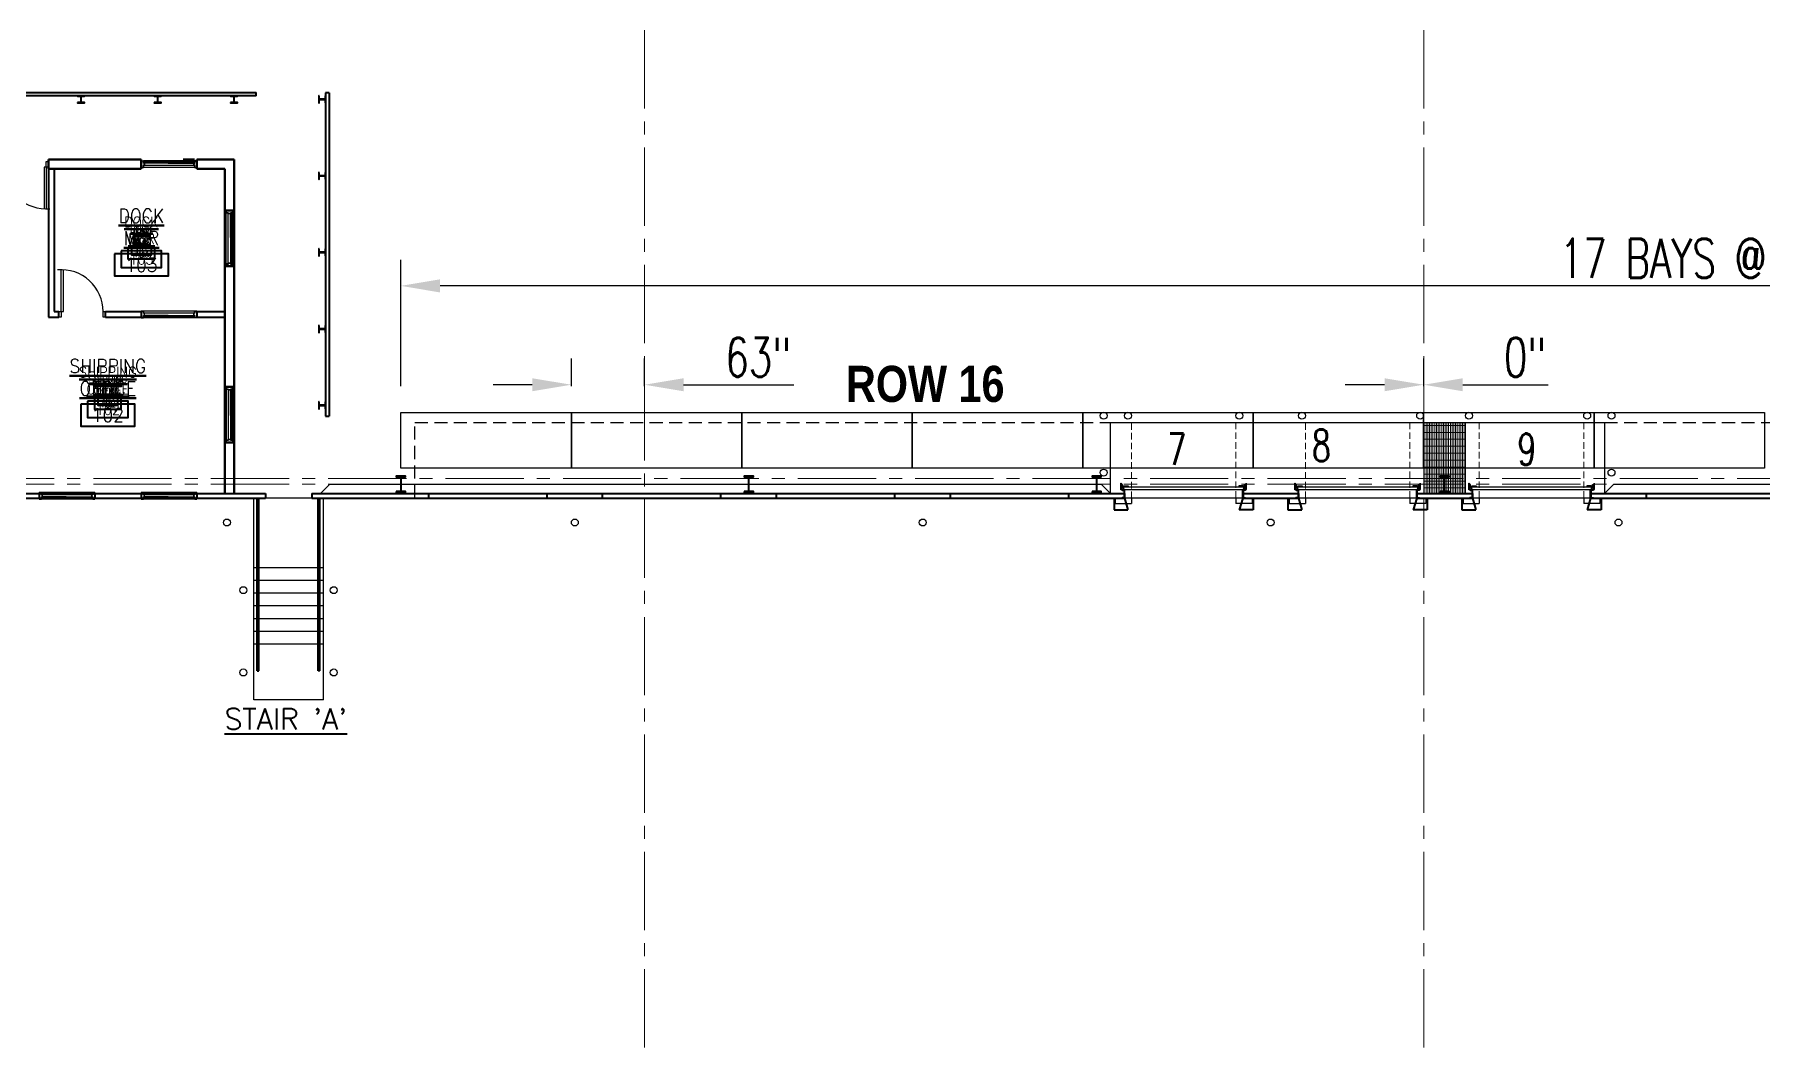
# Model space of a CAD drawing. Header units: inches. Extents: x -1028 to 37906, y -2339 to 19896.
# Drawn here: x 4000 to 5489, y -1199 to -325 of the extents above; entities that cross this region are included whole.
import ezdxf
from ezdxf.enums import TextEntityAlignment as Align

# ---------------------------------------------------------------- set-up
doc = ezdxf.new("R2010")
doc.units = ezdxf.units.IN
doc.header["$LTSCALE"] = 90
doc.header["$MEASUREMENT"] = 0
for name, pattern in [('CENTER2', [1.125, 0.75, -0.125, 0.125, -0.125]), ('HIDDEN2', [0.1875, 0.125, -0.0625]), ('X02461AFP1$0$HIDDEN4', [0.09375, 0.0625, -0.03125])]:
    doc.linetypes.add(name, pattern=pattern)
doc.layers.add('FDIM', color=2, linetype='Continuous')
doc.layers.add('RACKING', color=5, linetype='Continuous')
for name, color, linetype, lineweight in [('X02461AFP1$0$UBOLLARD', 2, 'Continuous', 25), ('X02461AFP1$0$UBOLLARDS', 6, 'Continuous', 40), ('X02461AFP1$0$UCB', 1, 'Continuous', 25), ('X02461AFP1$0$UCENTER', 9, 'CENTER2', 13), ('X02461AFP1$0$UCOLS', 6, 'Continuous', 40), ('X02461AFP1$0$UDK_HATCH', 9, 'Continuous', 13), ('X02461AFP1$0$UDKB', 2, 'Continuous', 25), ('X02461AFP1$0$UDKL', 2, 'Continuous', 25), ('X02461AFP1$0$UDKL-1', 9, 'X02461AFP1$0$HIDDEN4', 13), ('X02461AFP1$0$UDKS', 6, 'Continuous', 40), ('X02461AFP1$0$UDR', 1, 'Continuous', 25), ('X02461AFP1$0$UFLSL', 2, 'Continuous', 25), ('X02461AFP1$0$UFUT_DK', 4, 'HIDDEN2', 25), ('X02461AFP1$0$UHANDRAIL', 6, 'Continuous', 40), ('X02461AFP1$0$UKNOCKOUT', 7, 'HIDDEN2', 40), ('X02461AFP1$0$UNO', 7, 'Continuous', 40), ('X02461AFP1$0$UROOMNAME128', 3, 'Continuous', 50), ('X02461AFP1$0$UROOMNAME48', 3, 'Continuous', 50), ('X02461AFP1$0$UROOMNAME64', 3, 'Continuous', 50), ('X02461AFP1$0$UROOMNAME96', 3, 'Continuous', 50), ('X02461AFP1$0$UROOMNUMBER128', 6, 'Continuous', 40), ('X02461AFP1$0$UROOMNUMBER48', 6, 'Continuous', 40), ('X02461AFP1$0$UROOMNUMBER64', 6, 'Continuous', 40), ('X02461AFP1$0$UROOMNUMBER96', 6, 'Continuous', 40), ('X02461AFP1$0$USTC', 4, 'Continuous', 25), ('X02461AFP1$0$USTEEL', 6, 'Continuous', 40), ('X02461AFP1$0$UWC2', 3, 'Continuous', 50), ('X02461AFP1$0$UWI1', 6, 'Continuous', 40), ('X02461AFP1$0$UWIN_GL', 2, 'Continuous', 25), ('X02461AFP1$0$UWINJ', 4, 'Continuous', 25), ('X02461AFP1$0$UWS1', 6, 'Continuous', 40)]:
    doc.layers.add(name, color=color, linetype=linetype, lineweight=lineweight)
doc.styles.add('2thirds', font='romans.shx', dxfattribs={"width": 0.7})
doc.styles.add('TXT10', font='ROMANS', dxfattribs={"bigfont": 'SPECIAL'})
doc.styles.add('X02461AFP1$0$3-32', font='ROMANS.SHX', dxfattribs={"height": 22.5})
doc.dimstyles.new('2tfrac16', dxfattribs={"dimscale": 360, "dimtxt": 0.0938, "dimasz": 0.0938, "dimexe": 0.0625, "dimexo": 0.0625, "dimgap": 0.01, "dimtad": 1, "dimdec": 4, "dimzin": 1, "dimdsep": 46, "dimlunit": 5, "dimtxsty": '2thirds', "dimcen": 0.09, "dimclrd": 256, "dimclre": 256, "dimclrt": 256, "dimadec": 0, "dimazin": 0, "dimtfac": 0.75, "dimtdec": 4, "dimtofl": 0, "dimtmove": 0, "dimatfit": 0, "dimfxl": 1, "dimfrac": 2, "dimtolj": 1, "dimtzin": 0, "dimarcsym": 0})

# ---------------------------------------------------------------- blocks, each defined once
blk = doc.blocks.new('X02461AFP1$0$30DRM')
for p, q in [((2, 2.5), (2, 38.5)), ((3.8, 2.5), (3.8, 38.4)), ((2, 2.5), (3.8, 2.5)), ((3.8, 2.5), (3.8, 2.5))]:
    blk.add_line(p, q)
for points in [[(0, -2.5), (0, 2.5), (2, 2.5), (2, -2.5)], [(38, -2.5), (38, 2.5), (40, 2.5), (40, -2.5)]]:
    blk.add_lwpolyline(points, close=True)
blk.add_arc((2, 2.5), 36, 0, 95)
blk = doc.blocks.new('X02461AFP1$0$MSRNL')
at = {"layer": 'X02461AFP1$0$UROOMNUMBER128'}
blk.add_lwpolyline([(-23.3, -10), (-23.3, -28.9), (23.3, -28.9), (23.3, -10)], close=True, dxfattribs=at)
at = {"layer": 'X02461AFP1$0$UROOMNUMBER48'}
blk.add_lwpolyline([(-8.7, -3.8), (-8.7, -10.8), (8.7, -10.8), (8.7, -3.8)], close=True, dxfattribs=at)
at = {"layer": 'X02461AFP1$0$UROOMNUMBER64'}
blk.add_lwpolyline([(-11.6, -5), (-11.6, -14.4), (11.6, -14.4), (11.6, -5)], close=True, dxfattribs=at)
at = {"layer": 'X02461AFP1$0$UROOMNUMBER96'}
blk.add_lwpolyline([(-17.4, -7.5), (-17.4, -21.6), (17.4, -21.6), (17.4, -7.5)], close=True, dxfattribs=at)
at = {"layer": 'X02461AFP1$0$UROOMNAME128', "style": 'X02461AFP1$0$3-32', "width": 0.9}
for tag, p in [('1-128', (0, 22.9)), ('2-128', (0, 3.5))]:
    blk.add_attdef(tag, text='', height=12, dxfattribs=at).set_placement(p, align=Align.MIDDLE_CENTER)
at = {"layer": 'X02461AFP1$0$UROOMNAME48', "style": 'X02461AFP1$0$3-32', "width": 0.9}
for tag, p in [('2-48', (0, 1.5)), ('1-48', (0, 8.8))]:
    blk.add_attdef(tag, text='', height=4.5, dxfattribs=at).set_placement(p, align=Align.MIDDLE_CENTER)
at = {"layer": 'X02461AFP1$0$UROOMNAME64', "style": 'X02461AFP1$0$3-32', "width": 0.9}
for tag, p in [('2-64', (0, 1.8)), ('1-64', (0, 11.5))]:
    blk.add_attdef(tag, text='', height=6, dxfattribs=at).set_placement(p, align=Align.MIDDLE_CENTER)
at = {"layer": 'X02461AFP1$0$UROOMNAME96', "style": 'X02461AFP1$0$3-32', "width": 0.9}
for tag, p in [('1-96', (0, 17.6)), ('2-96', (0, 3))]:
    blk.add_attdef(tag, text='', height=9, dxfattribs=at).set_placement(p, align=Align.MIDDLE_CENTER)
at = {"layer": 'X02461AFP1$0$UROOMNUMBER128', "style": 'X02461AFP1$0$3-32', "width": 0.9}
blk.add_attdef('128', text='', height=12, dxfattribs=at).set_placement((0, -19.4), align=Align.MIDDLE_CENTER)
at = {"layer": 'X02461AFP1$0$UROOMNUMBER48', "style": 'X02461AFP1$0$3-32', "width": 0.9}
blk.add_attdef('48', text='', height=4.5, dxfattribs=at).set_placement((0, -7.3), align=Align.MIDDLE_CENTER)
at = {"layer": 'X02461AFP1$0$UROOMNUMBER64', "style": 'X02461AFP1$0$3-32', "width": 0.9}
blk.add_attdef('64', text='', height=6, dxfattribs=at).set_placement((0, -9.7), align=Align.MIDDLE_CENTER)
at = {"layer": 'X02461AFP1$0$UROOMNUMBER96', "style": 'X02461AFP1$0$3-32', "width": 0.9}
blk.add_attdef('96', text='', height=9, dxfattribs=at).set_placement((0, -14.6), align=Align.MIDDLE_CENTER)
blk = doc.blocks.new('*D69')
at = {"layer": 'Defpoints', "color": 0}
for p in [(4937, 15), (6103, 15), (4937, -283.5)]:
    blk.add_point(p, dxfattribs=at)
at = {"layer": 'FDIM', "lineweight": -2}
for p, q in [((4937, -7.5), (4937, -306)), ((6103, -7.5), (6103, -306)), ((6069.2, -283.5), (4970.7, -283.5))]:
    blk.add_line(p, q, dxfattribs=at)
at = {"layer": 'FDIM'}
for points in [[(4970.7, -277.8), (4970.7, -289.1), (4937, -283.5)], [(6069.2, -277.8), (6069.2, -289.1), (6103, -283.5)]]:
    blk.add_solid(points, dxfattribs=at)
at = {"layer": 'FDIM', "insert": (5520, -259.8), "char_height": 33.768, "attachment_point": 5, "style": '2thirds'}
blk.add_mtext('\\A1;11 BAYS @ 106"cc = 1166"cc', dxfattribs=at)
blk = doc.blocks.new('BAY')
blk.add_lwpolyline([(1, 1), (1, 0), (0, 0), (0, 1)], close=True)
blk = doc.blocks.new('*D150')
at = {"layer": 'Defpoints', "color": 0}
for p in [(4316, -541.9), (4316, -651), (6815, -651)]:
    blk.add_point(p, dxfattribs=at)
at = {"layer": 'FDIM', "lineweight": -2}
for p, q in [((4316, -628.5), (4316, -519.4)), ((6815, -628.5), (6815, -519.4)), ((6781.2, -541.9), (4349.7, -541.9))]:
    blk.add_line(p, q, dxfattribs=at)
at = {"layer": 'FDIM'}
for points in [[(4349.7, -536.3), (4349.7, -547.6), (4316, -541.9)], [(6781.2, -536.3), (6781.2, -547.6), (6815, -541.9)]]:
    blk.add_solid(points, dxfattribs=at)
at = {"layer": 'FDIM', "insert": (5565.5, -518.2), "char_height": 33.768, "attachment_point": 5, "style": '2thirds'}
blk.add_mtext('\\A1;17 BAYS @ 147"cc = 2499"cc', dxfattribs=at)
blk = doc.blocks.new('*D151')
at = {"layer": 'Defpoints', "color": 0}
for p in [(4526, -627.2), (4463, -651), (4526, -651)]:
    blk.add_point(p, dxfattribs=at)
at = {"layer": 'FDIM', "lineweight": -2}
for p, q in [((4463, -628.5), (4463, -604.7)), ((4526, -628.5), (4526, -604.7)), ((4429.2, -627.2), (4395.4, -627.2)), ((4559.7, -627.2), (4654.7, -627.2))]:
    blk.add_line(p, q, dxfattribs=at)
at = {"layer": 'FDIM'}
for points in [[(4429.2, -621.6), (4429.2, -632.8), (4463, -627.2)], [(4559.7, -621.6), (4559.7, -632.8), (4526, -627.2)]]:
    blk.add_solid(points, dxfattribs=at)
at = {"layer": 'FDIM', "insert": (4624.1, -603.5), "char_height": 33.77, "attachment_point": 5, "style": '2thirds'}
blk.add_mtext('\\A1;63"', dxfattribs=at)
blk = doc.blocks.new('*D152')
at = {"layer": 'Defpoints', "color": 0}
for p in [(5198, -627.2), (5198, -651), (5198, -651)]:
    blk.add_point(p, dxfattribs=at)
at = {"layer": 'FDIM', "lineweight": -2}
for p, q in [((5198, -628.5), (5198, -604.7)), ((5198, -628.5), (5198, -604.7)), ((5164.2, -627.2), (5130.4, -627.2)), ((5231.7, -627.2), (5305.4, -627.2))]:
    blk.add_line(p, q, dxfattribs=at)
at = {"layer": 'FDIM'}
for points in [[(5164.2, -621.6), (5164.2, -632.8), (5198, -627.2)], [(5231.7, -621.6), (5231.7, -632.8), (5198, -627.2)]]:
    blk.add_solid(points, dxfattribs=at)
at = {"layer": 'FDIM', "insert": (5285.4, -603.5), "char_height": 33.77, "attachment_point": 5, "style": '2thirds'}
blk.add_mtext('\\A1;0"', dxfattribs=at)

msp = doc.modelspace()

# ---------------------------------------------------------------- hatches: boundary and pattern name
at = {"layer": 'X02461AFP1$0$UDK_HATCH'}
h = msp.add_hatch(dxfattribs=at)
h.set_pattern_fill('GRATE', color=256, scale=48, angle=90, style=0)
h.set_pattern_definition([(90, (6930.9984, -728.2641), (-1.5, 9e-17), []), (180, (6930.9984, -728.264), (-7e-16, -6), [])])
h.paths.add_polyline_path([(5197.97563, -659.8844), (5197.97563, -713.014334), (5197.97563, -721.009257), (5233.97563, -721.009257), (5233.97563, -713.014334), (5233.97563, -659.8844)])

# ---------------------------------------------------------------- linework, layer by layer
at = {"layer": 'X02461AFP1$0$UBOLLARD'}
for centre in [(4921.962315, -653.887675), (4942.965306, -653.887675), (5038.965306, -653.887675), (5092.965306, -653.887675), (5194.965306, -653.887675), (5236.965306, -653.887675), (5338.965306, -653.887675), (5359.965306, -653.887675), (4921.962315, -703.013128), (5359.965306, -703.013128), (4165.978386, -746.017256), (4465.978386, -746.017256), (4765.978386, -746.017256), (5065.97577, -746.019862), (5365.978341, -746.017277), (4180.092978, -804.371763), (4258.092978, -804.371763), (4180.092978, -875.371763), (4258.092978, -875.371763)]:
    msp.add_circle(centre, 3, dxfattribs=at)
at = {"layer": 'X02461AFP1$0$UBOLLARDS'}
for p, q in [((3757.103442, -375.026345), (4191.090201, -375.044242)), ((4191.0902, -378.044242), (3757.103442, -378.026345)), ((4191.0902, -378.044242), (4191.090201, -375.044242)), ((4251.090201, -375.544242), (4251.090179, -654.3027)), ((4254.090201, -375.544242), (4251.090201, -375.544242)), ((4254.090201, -375.544242), (4254.090179, -654.3027)), ((4251.090196, -654.3027), (4254.090179, -654.3027))]:
    msp.add_line(p, q, dxfattribs=at)
for points in [[(4037.108442, -383.756345), (4037.108442, -384.016345), (4043.098442, -384.016345), (4043.098442, -383.756345), (4040.583442, -383.756345, -0.4142135624), (4040.218442, -383.391345), (4040.218442, -378.651345, -0.4142135624), (4040.583442, -378.286345), (4043.098442, -378.286345), (4043.098442, -378.026345), (4037.108442, -378.026345), (4037.108442, -378.286345), (4039.623442, -378.286345, -0.4142135624), (4039.988442, -378.651345), (4039.988442, -383.391345, -0.4142135624), (4039.623442, -383.756345)], [(4103.108442, -383.756345), (4103.108442, -384.016345), (4109.098442, -384.016345), (4109.098442, -383.756345), (4106.583442, -383.756345, -0.4142135624), (4106.218442, -383.391345), (4106.218442, -378.651345, -0.4142135624), (4106.583442, -378.286345), (4109.098442, -378.286345), (4109.098442, -378.026345), (4103.108442, -378.026345), (4103.108442, -378.286345), (4105.623442, -378.286345, -0.4142135624), (4105.988442, -378.651345), (4105.988442, -383.391345, -0.4142135624), (4105.623442, -383.756345)], [(4169.108442, -383.756345), (4169.108442, -384.016345), (4175.098442, -384.016345), (4175.098442, -383.756345), (4172.583442, -383.756345, -0.4142135624), (4172.218442, -383.391345), (4172.218442, -378.651345, -0.4142135624), (4172.583442, -378.286345), (4175.098442, -378.286345), (4175.098442, -378.026345), (4169.108442, -378.026345), (4169.108442, -378.286345), (4171.623442, -378.286345, -0.4142135624), (4171.988442, -378.651345), (4171.988442, -383.391345, -0.4142135624), (4171.623442, -383.756345)], [(4245.360196, -378.026345), (4245.100196, -378.026345), (4245.100196, -384.016345), (4245.360196, -384.016345), (4245.360196, -381.501345, -0.4142135624), (4245.725196, -381.136345), (4250.465196, -381.136345, -0.4142135624), (4250.830196, -381.501345), (4250.830196, -384.016345), (4251.090196, -384.016345), (4251.090196, -378.026345), (4250.830196, -378.026345), (4250.830196, -380.541345, -0.4142135624), (4250.465196, -380.906345), (4245.725196, -380.906345, -0.4142135624), (4245.360196, -380.541345)], [(4245.360196, -444.026345), (4245.100196, -444.026345), (4245.100196, -450.016345), (4245.360196, -450.016345), (4245.360196, -447.501345, -0.4142135624), (4245.725196, -447.136345), (4250.465196, -447.136345, -0.4142135624), (4250.830196, -447.501345), (4250.830196, -450.016345), (4251.090196, -450.016345), (4251.090196, -444.026345), (4250.830196, -444.026345), (4250.830196, -446.541345, -0.4142135624), (4250.465196, -446.906345), (4245.725196, -446.906345, -0.4142135624), (4245.360196, -446.541345)], [(4245.360196, -510.026345), (4245.100196, -510.026345), (4245.100196, -516.016345), (4245.360196, -516.016345), (4245.360196, -513.501345, -0.4142135624), (4245.725196, -513.136345), (4250.465196, -513.136345, -0.4142135624), (4250.830196, -513.501345), (4250.830196, -516.016345), (4251.090196, -516.016345), (4251.090196, -510.026345), (4250.830196, -510.026345), (4250.830196, -512.541345, -0.4142135624), (4250.465196, -512.906345), (4245.725196, -512.906345, -0.4142135624), (4245.360196, -512.541345)], [(4245.360196, -576.026345), (4245.100196, -576.026345), (4245.100196, -582.016345), (4245.360196, -582.016345), (4245.360196, -579.501345, -0.4142135624), (4245.725196, -579.136345), (4250.465196, -579.136345, -0.4142135624), (4250.830196, -579.501345), (4250.830196, -582.016345), (4251.090196, -582.016345), (4251.090196, -576.026345), (4250.830196, -576.026345), (4250.830196, -578.541345, -0.4142135624), (4250.465196, -578.906345), (4245.725196, -578.906345, -0.4142135624), (4245.360196, -578.541345)], [(4245.360196, -642.026345), (4245.100196, -642.026345), (4245.100196, -648.016345), (4245.360196, -648.016345), (4245.360196, -645.501345, -0.4142135624), (4245.725196, -645.136345), (4250.465196, -645.136345, -0.4142135624), (4250.830196, -645.501345), (4250.830196, -648.016345), (4251.090196, -648.016345), (4251.090196, -642.026345), (4250.830196, -642.026345), (4250.830196, -644.541345, -0.4142135624), (4250.465196, -644.906345), (4245.725196, -644.906345, -0.4142135624), (4245.360196, -644.541345)]]:
    msp.add_lwpolyline(points, format="xyb", close=True, dxfattribs=at)
at = {"layer": 'X02461AFP1$0$UCB'}
for p, q in [((4246.595076, -721.016477), (4254.597743, -713.01381)), ((4254.597743, -713.01381), (4919.967395, -713.014155)), ((5361.961745, -713.014089), (5819.95861, -713.016922))]:
    msp.add_line(p, q, dxfattribs=at)
at = {"layer": 'X02461AFP1$0$UCB', "linetype": 'Continuous'}
for p, q in [((4927.965306, -721.012066), (4919.967395, -713.014155)), ((5353.962961, -721.012873), (5361.961745, -713.014089))]:
    msp.add_line(p, q, dxfattribs=at)
at = {"layer": 'X02461AFP1$0$UCENTER'}
for p, q in [((4525.978386, -1198.813599), (4525.978386, 4853.515788)), ((5197.978386, -1198.813599), (5197.978386, 4853.515788)), ((7358.264777, -708.015062), (1014.154905, -708.015062)), ((7358.264777, -713.014087), (1014.154905, -713.014087))]:
    msp.add_line(p, q, dxfattribs=at)
at = {"layer": 'X02461AFP1$0$UCOLS'}
for points in [[(4311.970422, -719.314087), (4311.970422, -719.844087), (4319.965422, -719.844087), (4319.965422, -719.314087), (4316.902922, -719.314087, -0.4142135624), (4316.120422, -718.531587), (4316.120422, -707.496587, -0.4142135624), (4316.902922, -706.714087), (4319.965422, -706.714087), (4319.965422, -706.184087), (4311.970422, -706.184087), (4311.970422, -706.714087), (4315.032922, -706.714087, -0.4142135624), (4315.815422, -707.496587), (4315.815422, -718.531587, -0.4142135624), (4315.032922, -719.314087)], [(4611.970422, -719.314087), (4611.970422, -719.844087), (4619.965422, -719.844087), (4619.965422, -719.314087), (4616.902922, -719.314087, -0.4142135624), (4616.120422, -718.531587), (4616.120422, -707.496587, -0.4142135624), (4616.902922, -706.714087), (4619.965422, -706.714087), (4619.965422, -706.184087), (4611.970422, -706.184087), (4611.970422, -706.714087), (4615.032922, -706.714087, -0.4142135624), (4615.815422, -707.496587), (4615.815422, -718.531587, -0.4142135624), (4615.032922, -719.314087)], [(4911.970422, -719.314087), (4911.970422, -719.844087), (4919.965422, -719.844087), (4919.965422, -719.314087), (4916.902922, -719.314087, -0.4142135624), (4916.120422, -718.531587), (4916.120422, -707.496587, -0.4142135624), (4916.902922, -706.714087), (4919.965422, -706.714087), (4919.965422, -706.184087), (4911.970422, -706.184087), (4911.970422, -706.714087), (4915.032922, -706.714087, -0.4142135624), (4915.815422, -707.496587), (4915.815422, -718.531587, -0.4142135624), (4915.032922, -719.314087)], [(5211.967806, -719.314087), (5211.967806, -719.844087), (5219.962806, -719.844087), (5219.962806, -719.314087), (5216.900306, -719.314087, -0.4142135624), (5216.117806, -718.531587), (5216.117806, -707.496587, -0.4142135624), (5216.900306, -706.714087), (5219.962806, -706.714087), (5219.962806, -706.184087), (5211.967806, -706.184087), (5211.967806, -706.714087), (5215.030306, -706.714087, -0.4142135624), (5215.812806, -707.496587), (5215.812806, -718.531587, -0.4142135624), (5215.030306, -719.314087)]]:
    msp.add_lwpolyline(points, format="xyb", close=True, dxfattribs=at)
at = {"layer": 'X02461AFP1$0$UDK_HATCH'}
msp.add_lwpolyline([(5197.97563, -659.8844), (5197.97563, -713.014334), (5197.97563, -713.014334), (5197.97563, -721.009257), (5233.97563, -721.009257), (5233.97563, -713.014334), (5233.97563, -713.014334), (5233.97563, -659.8844)], close=True, dxfattribs=at)
at = {"layer": 'X02461AFP1$0$UDKB'}
for p, q in [((4931.967922, -725.012675), (4931.967922, -729.762675)), ((4945.967922, -725.012675), (4945.967922, -729.762675)), ((5035.967922, -725.012675), (5035.967922, -729.762675)), ((5049.967922, -725.012675), (5049.967922, -729.762675)), ((5081.967922, -725.012675), (5081.967922, -729.762675)), ((5095.967922, -725.012675), (5095.967922, -729.762675)), ((5185.967922, -725.012675), (5185.967922, -729.762675)), ((5199.967922, -725.012675), (5199.967922, -729.762675)), ((5231.967922, -725.012675), (5231.967922, -729.762675)), ((5245.967922, -725.012675), (5245.967922, -729.762675)), ((5335.967922, -725.012675), (5335.967922, -729.762675)), ((5349.967922, -725.012675), (5349.967922, -729.762675)), ((4931.967922, -729.762675), (4945.967922, -729.762675)), ((5049.967922, -729.762675), (5035.967922, -729.762675)), ((5081.967922, -729.762675), (5095.967922, -729.762675)), ((5199.967922, -729.762675), (5185.967922, -729.762675)), ((5231.967922, -729.762675), (5245.967922, -729.762675)), ((5349.967922, -729.762675), (5335.967922, -729.762675))]:
    msp.add_line(p, q, dxfattribs=at)
at = {"layer": 'X02461AFP1$0$UDKL'}
for p, q in [((4927.965306, -659.887675), (5353.965306, -659.887675)), ((4927.965306, -721.012066), (4927.965306, -659.887675)), ((5353.965306, -659.896764), (5353.962961, -721.012873))]:
    msp.add_line(p, q, dxfattribs=at)
at = {"layer": 'X02461AFP1$0$UDKL-1'}
for p, q in [((4945.965306, -725.012675), (4945.965306, -659.887675)), ((5035.965306, -659.887675), (5035.965306, -725.012675)), ((5095.965306, -725.012675), (5095.965306, -659.887675)), ((5185.965306, -659.887675), (5185.965306, -725.012675)), ((5245.965306, -659.887675), (5245.965306, -725.012675)), ((5335.965306, -659.887675), (5335.965306, -725.012675))]:
    msp.add_line(p, q, dxfattribs=at)
at = {"layer": 'X02461AFP1$0$UDKS'}
for p, q in [((4930.965306, -725.012675), (4930.965306, -735.012675)), ((4939.965306, -725.012675), (4942.965306, -735.012675)), ((5041.970538, -725.012675), (5038.970538, -735.012675)), ((5050.970538, -725.012675), (5050.970538, -735.012675)), ((5080.965306, -725.012675), (5080.965306, -735.012675)), ((5089.965306, -725.012675), (5092.965306, -735.012675)), ((5191.970538, -725.012675), (5188.970538, -735.012675)), ((5200.970538, -725.012675), (5200.970538, -735.012675)), ((5230.965306, -725.012675), (5230.965306, -735.012675)), ((5239.965306, -725.012675), (5242.965306, -735.012675)), ((5341.970538, -725.012675), (5338.970538, -735.012675)), ((5350.970538, -725.012675), (5350.970538, -735.012675)), ((4930.965306, -735.012675), (4942.965306, -735.012675)), ((5050.970538, -735.012675), (5038.970538, -735.012675)), ((5080.965306, -735.012675), (5092.965306, -735.012675)), ((5200.970538, -735.012675), (5188.970538, -735.012675)), ((5230.965306, -735.012675), (5242.965306, -735.012675)), ((5350.970538, -735.012675), (5338.970538, -735.012675))]:
    msp.add_line(p, q, dxfattribs=at)
at = {"layer": 'X02461AFP1$0$UDR'}
for points in [[(4939.870202, -717.762675), (4936.959209, -717.762675), (4936.959209, -711.994374), (4937.069954, -711.994374), (4937.069954, -717.63705), (4939.870202, -717.63705)], [(4939.487564, -715.156383), (4938.129138, -715.156383), (4938.129138, -716.029877), (4937.250996, -716.029877), (4937.250996, -713.696639), (4938.129138, -713.696639), (4938.129138, -714.737633), (4939.487564, -714.737633)], [(5042.065643, -717.762675), (5044.976635, -717.762675), (5044.976635, -711.994374), (5044.865891, -711.994374), (5044.865891, -717.63705), (5042.065643, -717.63705)], [(5042.448281, -715.156383), (5043.806707, -715.156383), (5043.806707, -716.029877), (5044.684849, -716.029877), (5044.684849, -713.696639), (5043.806707, -713.696639), (5043.806707, -714.737633), (5042.448281, -714.737633)], [(5089.870202, -717.762675), (5086.959209, -717.762675), (5086.959209, -711.994374), (5087.069954, -711.994374), (5087.069954, -717.63705), (5089.870202, -717.63705)], [(5089.487564, -715.156383), (5088.129138, -715.156383), (5088.129138, -716.029877), (5087.250996, -716.029877), (5087.250996, -713.696639), (5088.129138, -713.696639), (5088.129138, -714.737633), (5089.487564, -714.737633)], [(5192.065643, -717.762675), (5194.976635, -717.762675), (5194.976635, -711.994374), (5194.865891, -711.994374), (5194.865891, -717.63705), (5192.065643, -717.63705)], [(5192.448281, -715.156383), (5193.806707, -715.156383), (5193.806707, -716.029877), (5194.684849, -716.029877), (5194.684849, -713.696639), (5193.806707, -713.696639), (5193.806707, -714.737633), (5192.448281, -714.737633)], [(5239.870202, -717.762675), (5236.959209, -717.762675), (5236.959209, -711.994374), (5237.069954, -711.994374), (5237.069954, -717.63705), (5239.870202, -717.63705)], [(5239.487564, -715.156383), (5238.129138, -715.156383), (5238.129138, -716.029877), (5237.250996, -716.029877), (5237.250996, -713.696639), (5238.129138, -713.696639), (5238.129138, -714.737633), (5239.487564, -714.737633)], [(5342.065643, -717.762675), (5344.976635, -717.762675), (5344.976635, -711.994374), (5344.865891, -711.994374), (5344.865891, -717.63705), (5342.065643, -717.63705)], [(5342.448281, -715.156383), (5343.806707, -715.156383), (5343.806707, -716.029877), (5344.684849, -716.029877), (5344.684849, -713.696639), (5343.806707, -713.696639), (5343.806707, -714.737633), (5342.448281, -714.737633)], [(4939.11087, -717.44678), (5042.824974, -717.44678), (5042.824974, -715.44678), (4939.11087, -715.44678)], [(5089.11087, -717.44678), (5192.824974, -717.44678), (5192.824974, -715.44678), (5089.11087, -715.44678)], [(5239.11087, -717.44678), (5342.824974, -717.44678), (5342.824974, -715.44678), (5239.11087, -715.44678)]]:
    msp.add_lwpolyline(points, close=True, dxfattribs=at)
for points in [[(4938.361952, -714.124899), (4938.361952, -713.299292), (4937.084209, -713.299292), (4937.084209, -716.314292), (4938.361952, -716.314292), (4938.361952, -715.358545)], [(4938.129138, -715.156383), (4938.129138, -714.737633)], [(4939.487564, -715.44678), (4939.487564, -714.530789), (4943.252458, -714.530789), (4943.252458, -715.44678)], [(5042.448281, -715.44678), (5042.448281, -714.530789), (5038.683387, -714.530789), (5038.683387, -715.44678)], [(5043.573893, -714.124899), (5043.573893, -713.299292), (5044.851635, -713.299292), (5044.851635, -716.314292), (5043.573893, -716.314292), (5043.573893, -715.358545)], [(5043.806707, -715.156383), (5043.806707, -714.737633)], [(5088.361952, -714.124899), (5088.361952, -713.299292), (5087.084209, -713.299292), (5087.084209, -716.314292), (5088.361952, -716.314292), (5088.361952, -715.358545)], [(5088.129138, -715.156383), (5088.129138, -714.737633)], [(5089.487564, -715.44678), (5089.487564, -714.530789), (5093.252458, -714.530789), (5093.252458, -715.44678)], [(5192.448281, -715.44678), (5192.448281, -714.530789), (5188.683387, -714.530789), (5188.683387, -715.44678)], [(5193.573893, -714.124899), (5193.573893, -713.299292), (5194.851635, -713.299292), (5194.851635, -716.314292), (5193.573893, -716.314292), (5193.573893, -715.358545)], [(5193.806707, -715.156383), (5193.806707, -714.737633)], [(5238.361952, -714.124899), (5238.361952, -713.299292), (5237.084209, -713.299292), (5237.084209, -716.314292), (5238.361952, -716.314292), (5238.361952, -715.358545)], [(5238.129138, -715.156383), (5238.129138, -714.737633)], [(5239.487564, -715.44678), (5239.487564, -714.530789), (5243.252458, -714.530789), (5243.252458, -715.44678)], [(5342.448281, -715.44678), (5342.448281, -714.530789), (5338.683387, -714.530789), (5338.683387, -715.44678)], [(5343.573893, -714.124899), (5343.573893, -713.299292), (5344.851635, -713.299292), (5344.851635, -716.314292), (5343.573893, -716.314292), (5343.573893, -715.358545)], [(5343.806707, -715.156383), (5343.806707, -714.737633)]]:
    msp.add_lwpolyline(points, dxfattribs=at)
at = {"layer": 'X02461AFP1$0$UFLSL'}
for p, q in [((4239.091283, -725.01695), (4199.091283, -725.01695)), ((5041.970538, -725.012675), (4939.965306, -725.012675)), ((5191.970538, -725.012675), (5089.965306, -725.012675)), ((5341.970538, -725.012675), (5239.965306, -725.012675))]:
    msp.add_line(p, q, dxfattribs=at)
at = {"layer": 'X02461AFP1$0$UFUT_DK'}
for p, q in [((4327.967927, -659.886216), (4927.965306, -659.886216)), ((4327.967927, -725.014196), (4327.967927, -659.886216)), ((5353.965306, -659.896764), (5827.954948, -659.88744))]:
    msp.add_line(p, q, dxfattribs=at)
at = {"layer": 'X02461AFP1$0$UHANDRAIL'}
for p, q in [((4192.092978, -874.016891), (4192.092978, -725.016891)), ((4193.592978, -874.016891), (4193.592978, -725.016891)), ((4244.592978, -874.016891), (4244.592978, -725.016891)), ((4246.092978, -874.016891), (4246.092978, -725.016891)), ((4192.092978, -874.016891), (4193.592978, -874.016891)), ((4246.092978, -874.016891), (4244.592978, -874.016891))]:
    msp.add_line(p, q, dxfattribs=at)
at = {"layer": 'X02461AFP1$0$UKNOCKOUT'}
for p, q in [((4339.967922, -725.014087), (4339.967927, -721.013793)), ((4441.967851, -725.014171), (4441.967855, -721.013899)), ((4489.967922, -725.014087), (4489.967927, -721.013793)), ((4591.967851, -725.014171), (4591.967855, -721.013899)), ((4639.967922, -725.014087), (4639.967927, -721.013793)), ((4741.967851, -725.014171), (4741.967855, -721.013899)), ((4789.967922, -725.014087), (4789.967927, -721.013793)), ((4891.967851, -725.014171), (4891.967855, -721.013899)), ((5389.957459, -721.013001), (5389.957459, -725.013271))]:
    msp.add_line(p, q, dxfattribs=at)
at = {"layer": 'X02461AFP1$0$USTC'}
for p, q in [((4189.092978, -899.016891), (4189.092978, -725.016891)), ((4249.092978, -899.016891), (4249.092978, -725.016891)), ((4192.092978, -785.016891), (4189.092978, -785.016891)), ((4244.592978, -785.016891), (4193.592978, -785.016891)), ((4249.092978, -785.016891), (4246.092978, -785.016891)), ((4192.092978, -796.016891), (4189.092978, -796.016891)), ((4244.592978, -796.016891), (4193.592978, -796.016891)), ((4249.092978, -796.016891), (4246.092978, -796.016891)), ((4192.092978, -807.016891), (4189.092978, -807.016891)), ((4192.092978, -818.016891), (4189.092978, -818.016891)), ((4244.592978, -807.016891), (4193.592978, -807.016891)), ((4244.592978, -818.016891), (4193.592978, -818.016891)), ((4249.092978, -807.016891), (4246.092978, -807.016891)), ((4249.092978, -818.016891), (4246.092978, -818.016891)), ((4192.092978, -829.016891), (4189.092978, -829.016891)), ((4244.592978, -829.016891), (4193.592978, -829.016891)), ((4249.092978, -829.016891), (4246.092978, -829.016891)), ((4192.092978, -840.016891), (4189.092978, -840.016891)), ((4244.592978, -840.016891), (4193.592978, -840.016891)), ((4249.092978, -840.016891), (4246.092978, -840.016891)), ((4192.092978, -851.016891), (4189.092978, -851.016891)), ((4244.592978, -851.016891), (4193.592978, -851.016891)), ((4249.092978, -851.016891), (4246.092978, -851.016891)), ((4249.092978, -899.016891), (4189.092978, -899.016891))]:
    msp.add_line(p, q, dxfattribs=at)
at = {"layer": 'X02461AFP1$0$USTEEL'}
for points in [[(4939.744206, -724.070487, -0.366629364), (4939.369981, -724.512246), (4938.068232, -724.729204, 0.2463743815), (4937.694006, -725.012675), (4937.694006, -725.012675), (4939.965306, -725.012675), (4939.965306, -717.762675), (4937.694006, -717.762675), (4937.694006, -717.762675, 0.2463743815), (4938.068232, -718.046146), (4939.369981, -718.263104, -0.366629364), (4939.744206, -718.704862)], [(5042.186406, -724.070487, 0.366629364), (5042.560632, -724.512246), (5043.862381, -724.729204, -0.2463743815), (5044.236606, -725.012675), (5044.236606, -725.012675), (5041.965306, -725.012675), (5041.965306, -717.762675), (5044.236606, -717.762675), (5044.236606, -717.762675, -0.2463743815), (5043.862381, -718.046146), (5042.560632, -718.263104, 0.366629364), (5042.186406, -718.704862)], [(5089.744206, -724.070487, -0.366629364), (5089.369981, -724.512246), (5088.068232, -724.729204, 0.2463743815), (5087.694006, -725.012675), (5087.694006, -725.012675), (5089.965306, -725.012675), (5089.965306, -717.762675), (5087.694006, -717.762675), (5087.694006, -717.762675, 0.2463743815), (5088.068232, -718.046146), (5089.369981, -718.263104, -0.366629364), (5089.744206, -718.704862)], [(5192.186406, -724.070487, 0.366629364), (5192.560632, -724.512246), (5193.862381, -724.729204, -0.2463743815), (5194.236606, -725.012675), (5194.236606, -725.012675), (5191.965306, -725.012675), (5191.965306, -717.762675), (5194.236606, -717.762675), (5194.236606, -717.762675, -0.2463743815), (5193.862381, -718.046146), (5192.560632, -718.263104, 0.366629364), (5192.186406, -718.704862)], [(5239.744206, -724.070487, -0.366629364), (5239.369981, -724.512246), (5238.068232, -724.729204, 0.2463743815), (5237.694006, -725.012675), (5237.694006, -725.012675), (5239.965306, -725.012675), (5239.965306, -717.762675), (5237.694006, -717.762675), (5237.694006, -717.762675, 0.2463743815), (5238.068232, -718.046146), (5239.369981, -718.263104, -0.366629364), (5239.744206, -718.704862)], [(5342.186406, -724.070487, 0.366629364), (5342.560632, -724.512246), (5343.862381, -724.729204, -0.2463743815), (5344.236606, -725.012675), (5344.236606, -725.012675), (5341.965306, -725.012675), (5341.965306, -717.762675), (5344.236606, -717.762675), (5344.236606, -717.762675, -0.2463743815), (5343.862381, -718.046146), (5342.560632, -718.263104, 0.366629364), (5342.186406, -718.704862)]]:
    msp.add_lwpolyline(points, format="xyb", close=True, dxfattribs=at)
at = {"layer": 'X02461AFP1$0$UWC2'}
for p, q in [((4012.103442, -433.016358), (4012.103442, -441.016358)), ((4012.103442, -433.016361), (4092.103448, -433.016428)), ((4012.103442, -441.016358), (4092.103448, -441.016426)), ((4092.103448, -441.016202), (4092.103448, -433.016202)), ((4138.103448, -433.016202), (4128.103448, -433.016202)), ((4140.103448, -441.016202), (4140.103448, -433.016202)), ((4140.103448, -433.016468), (4172.103442, -433.016494)), ((4140.103448, -441.016467), (4164.103442, -441.016487)), ((4164.103442, -441.016487), (4164.103442, -721.01665)), ((4172.103442, -433.016494), (4172.103442, -721.016494)), ((4164.103441, -477.016494), (4172.103441, -477.016494)), ((4172.103441, -523.016494), (4172.103441, -513.016494)), ((4164.103441, -525.016494), (4172.103441, -525.016494)), ((4164.103441, -629.016494), (4172.103441, -629.016494)), ((4172.103441, -631.016494), (4172.103441, -641.016494)), ((4164.103441, -677.016494), (4172.103441, -677.016494))]:
    msp.add_line(p, q, dxfattribs=at)
at = {"layer": 'X02461AFP1$0$UWI1'}
for p, q in [((3446.218034, -721.014087), (4199.095076, -721.014087)), ((3446.218034, -725.014087), (4199.092985, -725.014087)), ((4004.103211, -721.016508), (4004.103211, -725.01678)), ((4052.103211, -721.016548), (4052.103211, -725.016821)), ((4092.103211, -721.016589), (4092.103211, -725.016862)), ((4140.103211, -721.01663), (4140.103211, -725.016902)), ((4199.095076, -721.01663), (4199.092983, -725.016917)), ((4239.095076, -721.016678), (4239.092983, -725.01695)), ((4239.092985, -725.014087), (4939.965306, -725.014087)), ((4239.095076, -721.014087), (4939.965306, -721.014087)), ((4939.965306, -721.012405), (4939.965306, -725.012675)), ((5041.965306, -721.012405), (5041.970538, -725.012675)), ((5041.965306, -721.014087), (5089.965306, -721.014087)), ((5041.965306, -725.014087), (5089.965306, -725.014087)), ((5089.965302, -721.012292), (5089.965306, -725.012675)), ((5191.965306, -721.012405), (5191.970538, -725.012675)), ((5191.965306, -721.014087), (5239.965306, -721.014087)), ((5191.965306, -725.014087), (5239.965306, -725.014087)), ((5239.965306, -721.012405), (5239.965306, -725.012675)), ((5341.965306, -725.014087), (5839.95492, -725.013868)), ((5341.970538, -721.014087), (5341.970538, -725.012675)), ((5341.970538, -721.014087), (5839.95492, -721.016682))]:
    msp.add_line(p, q, dxfattribs=at)
at = {"layer": 'X02461AFP1$0$UWIN_GL'}
for p, q in [((4094.353435, -436.041665), (4094.353435, -435.666665)), ((4094.353435, -435.666665), (4115.353448, -435.666665)), ((4115.353448, -436.041665), (4094.353435, -436.041665)), ((4137.853448, -435.666665), (4115.353448, -435.666665)), ((4115.353448, -436.041665), (4137.853448, -436.041665)), ((4137.853448, -436.041665), (4137.853448, -435.666665)), ((4169.077978, -479.266481), (4169.452978, -479.266481)), ((4169.077978, -500.266494), (4169.077978, -479.266481)), ((4169.452978, -479.266481), (4169.452978, -500.266494)), ((4169.077978, -500.266494), (4169.077978, -522.766494)), ((4169.452978, -522.766494), (4169.452978, -500.266494)), ((4169.077978, -522.766494), (4169.452978, -522.766494)), ((4115.353455, -567.491004), (4094.353442, -567.491004)), ((4094.353442, -567.491004), (4094.353442, -567.866004)), ((4094.353442, -567.866004), (4115.353455, -567.866004)), ((4115.353455, -567.491004), (4137.853455, -567.491004)), ((4137.853455, -567.866004), (4115.353455, -567.866004)), ((4137.853455, -567.491004), (4137.853455, -567.866004)), ((4169.077978, -631.266494), (4169.452978, -631.266494)), ((4169.077978, -653.766494), (4169.077978, -631.266494)), ((4169.452978, -631.266494), (4169.452978, -653.766494)), ((4169.077978, -653.766494), (4169.077978, -674.766507)), ((4169.452978, -674.766507), (4169.452978, -653.766494)), ((4169.077978, -674.766507), (4169.452978, -674.766507)), ((4027.353211, -723.990742), (4006.353198, -723.990742)), ((4006.353198, -723.990742), (4006.353198, -724.365742)), ((4006.353198, -724.365742), (4027.353211, -724.365742)), ((4027.353211, -723.990742), (4049.853211, -723.990742)), ((4049.853211, -724.365742), (4027.353211, -724.365742)), ((4049.853211, -723.990742), (4049.853211, -724.365742)), ((4115.353211, -723.990742), (4094.353198, -723.990742)), ((4094.353198, -723.990742), (4094.353198, -724.365742)), ((4094.353198, -724.365742), (4115.353211, -724.365742)), ((4115.353211, -723.990742), (4137.853211, -723.990742)), ((4137.853211, -724.365742), (4115.353211, -724.365742)), ((4137.853211, -723.990742), (4137.853211, -724.365742))]:
    msp.add_line(p, q, dxfattribs=at)
at = {"layer": 'X02461AFP1$0$UWIN_GL', "color": 8, "lineweight": 13}
for p, q in [((4094.353435, -435.729165), (4115.353448, -435.729165)), ((4094.353435, -435.979165), (4115.353448, -435.979165)), ((4137.853448, -435.729165), (4115.353448, -435.729165)), ((4137.853448, -435.979165), (4115.353448, -435.979165)), ((4169.140478, -479.266481), (4169.140478, -500.266494)), ((4169.390478, -479.266481), (4169.390478, -500.266494)), ((4169.140478, -522.766494), (4169.140478, -500.266494)), ((4169.390478, -522.766494), (4169.390478, -500.266494)), ((4094.353442, -567.553504), (4115.353455, -567.553504)), ((4094.353442, -567.803504), (4115.353455, -567.803504)), ((4137.853455, -567.553504), (4115.353455, -567.553504)), ((4137.853455, -567.803504), (4115.353455, -567.803504)), ((4169.140478, -631.266494), (4169.140478, -653.766494)), ((4169.390478, -631.266494), (4169.390478, -653.766494)), ((4169.140478, -674.766507), (4169.140478, -653.766494)), ((4169.390478, -674.766507), (4169.390478, -653.766494)), ((4006.353198, -724.053242), (4027.353211, -724.053242)), ((4006.353198, -724.303242), (4027.353211, -724.303242)), ((4049.853211, -724.053242), (4027.353211, -724.053242)), ((4049.853211, -724.303242), (4027.353211, -724.303242)), ((4094.353198, -724.053242), (4115.353211, -724.053242)), ((4094.353198, -724.303242), (4115.353211, -724.303242)), ((4137.853211, -724.053242), (4115.353211, -724.053242)), ((4137.853211, -724.303242), (4115.353211, -724.303242))]:
    msp.add_line(p, q, dxfattribs=at)
at = {"layer": 'X02461AFP1$0$UWINJ'}
for p, q in [((4138.103448, -434.166665), (4094.103448, -434.166665)), ((4138.103448, -439.865738), (4094.103448, -439.865738)), ((4137.478448, -435.041665), (4094.728448, -435.041665)), ((4137.478448, -437.990738), (4094.728448, -437.990738)), ((4165.253905, -523.016494), (4165.253905, -479.016494)), ((4167.128905, -522.391494), (4167.128905, -479.641494)), ((4170.077978, -522.391494), (4170.077978, -479.641494)), ((4170.952978, -523.016494), (4170.952978, -479.016494)), ((4138.103455, -563.66693), (4094.103455, -563.66693)), ((4137.478455, -565.54193), (4094.728455, -565.54193)), ((4138.103455, -569.366004), (4094.103455, -569.366004)), ((4137.478455, -568.491004), (4094.728455, -568.491004)), ((4165.253905, -631.016494), (4165.253905, -675.016494)), ((4167.128905, -631.641494), (4167.128905, -674.391494)), ((4170.077978, -631.641494), (4170.077978, -674.391494)), ((4170.952978, -631.016494), (4170.952978, -675.016494)), ((4050.103211, -720.166668), (4006.103211, -720.166668)), ((4050.103211, -725.865742), (4006.103211, -725.865742)), ((4049.478211, -722.041668), (4006.728211, -722.041668)), ((4049.478211, -724.990742), (4006.728211, -724.990742)), ((4138.103211, -720.166668), (4094.103211, -720.166668)), ((4138.103211, -725.865742), (4094.103211, -725.865742)), ((4137.478211, -722.041668), (4094.728211, -722.041668)), ((4137.478211, -724.990742), (4094.728211, -724.990742))]:
    msp.add_line(p, q, dxfattribs=at)
for points in [[(4094.103435, -435.666665), (4094.103435, -436.041665), (4094.728435, -436.041665), (4094.728435, -437.990738), (4094.103435, -437.990738), (4094.103435, -439.865738), (4092.103435, -439.865738), (4092.103435, -439.328702), (4092.165935, -439.328702), (4092.165935, -439.803238), (4094.040935, -439.803238), (4094.040935, -437.928238), (4094.665935, -437.928238), (4094.665935, -436.104165), (4094.040935, -436.104165), (4094.040935, -434.229165), (4092.165935, -434.229165), (4092.165935, -434.703702), (4092.103435, -434.703702), (4092.103435, -434.166665), (4094.103435, -434.166665), (4094.103435, -435.041665), (4094.728435, -435.041665), (4094.728435, -435.666665)], [(4094.103435, -435.604165), (4094.665935, -435.604165), (4094.665935, -435.104165), (4094.103435, -435.104165)], [(4138.103448, -435.666665), (4138.103448, -436.041665), (4137.478448, -436.041665), (4137.478448, -437.990738), (4138.103448, -437.990738), (4138.103448, -439.865738), (4140.103448, -439.865738), (4140.103448, -439.328702), (4140.040948, -439.328702), (4140.040948, -439.803238), (4138.165948, -439.803238), (4138.165948, -437.928238), (4137.540948, -437.928238), (4137.540948, -436.104165), (4138.165948, -436.104165), (4138.165948, -434.229165), (4140.040948, -434.229165), (4140.040948, -434.703702), (4140.103448, -434.703702), (4140.103448, -434.166665), (4138.103448, -434.166665), (4138.103448, -435.041665), (4137.478448, -435.041665), (4137.478448, -435.666665)], [(4138.103448, -435.604165), (4137.540948, -435.604165), (4137.540948, -435.104165), (4138.103448, -435.104165)], [(4169.452978, -479.016481), (4169.077978, -479.016481), (4169.077978, -479.641481), (4167.128905, -479.641481), (4167.128905, -479.016481), (4165.253905, -479.016481), (4165.253905, -477.016481), (4165.790941, -477.016481), (4165.790941, -477.078981), (4165.316405, -477.078981), (4165.316405, -478.953981), (4167.191405, -478.953981), (4167.191405, -479.578981), (4169.015478, -479.578981), (4169.015478, -478.953981), (4170.890478, -478.953981), (4170.890478, -477.078981), (4170.415941, -477.078981), (4170.415941, -477.016481), (4170.952978, -477.016481), (4170.952978, -479.016481), (4170.077978, -479.016481), (4170.077978, -479.641481), (4169.452978, -479.641481)], [(4169.515478, -479.016481), (4169.515478, -479.578981), (4170.015478, -479.578981), (4170.015478, -479.016481)], [(4169.452978, -523.016494), (4169.077978, -523.016494), (4169.077978, -522.391494), (4167.128905, -522.391494), (4167.128905, -523.016494), (4165.253905, -523.016494), (4165.253905, -525.016494), (4165.790941, -525.016494), (4165.790941, -524.953994), (4165.316405, -524.953994), (4165.316405, -523.078994), (4167.191405, -523.078994), (4167.191405, -522.453994), (4169.015478, -522.453994), (4169.015478, -523.078994), (4170.890478, -523.078994), (4170.890478, -524.953994), (4170.415941, -524.953994), (4170.415941, -525.016494), (4170.952978, -525.016494), (4170.952978, -523.016494), (4170.077978, -523.016494), (4170.077978, -522.391494), (4169.452978, -522.391494)], [(4169.515478, -523.016494), (4169.515478, -522.453994), (4170.015478, -522.453994), (4170.015478, -523.016494)], [(4094.103442, -567.866004), (4094.103442, -567.491004), (4094.728442, -567.491004), (4094.728442, -565.54193), (4094.103442, -565.54193), (4094.103442, -563.66693), (4092.103442, -563.66693), (4092.103442, -564.203967), (4092.165942, -564.203967), (4092.165942, -563.72943), (4094.040942, -563.72943), (4094.040942, -565.60443), (4094.665942, -565.60443), (4094.665942, -567.428504), (4094.040942, -567.428504), (4094.040942, -569.303504), (4092.165942, -569.303504), (4092.165942, -568.828967), (4092.103442, -568.828967), (4092.103442, -569.366004), (4094.103442, -569.366004), (4094.103442, -568.491004), (4094.728442, -568.491004), (4094.728442, -567.866004)], [(4138.103455, -567.866004), (4138.103455, -567.491004), (4137.478455, -567.491004), (4137.478455, -565.54193), (4138.103455, -565.54193), (4138.103455, -563.66693), (4140.103455, -563.66693), (4140.103455, -564.203967), (4140.040955, -564.203967), (4140.040955, -563.72943), (4138.165955, -563.72943), (4138.165955, -565.60443), (4137.540955, -565.60443), (4137.540955, -567.428504), (4138.165955, -567.428504), (4138.165955, -569.303504), (4140.040955, -569.303504), (4140.040955, -568.828967), (4140.103455, -568.828967), (4140.103455, -569.366004), (4138.103455, -569.366004), (4138.103455, -568.491004), (4137.478455, -568.491004), (4137.478455, -567.866004)], [(4094.103442, -567.928504), (4094.665942, -567.928504), (4094.665942, -568.428504), (4094.103442, -568.428504)], [(4138.103455, -567.928504), (4137.540955, -567.928504), (4137.540955, -568.428504), (4138.103455, -568.428504)], [(4169.452978, -631.016494), (4169.077978, -631.016494), (4169.077978, -631.641494), (4167.128905, -631.641494), (4167.128905, -631.016494), (4165.253905, -631.016494), (4165.253905, -629.016494), (4165.790941, -629.016494), (4165.790941, -629.078994), (4165.316405, -629.078994), (4165.316405, -630.953994), (4167.191405, -630.953994), (4167.191405, -631.578994), (4169.015478, -631.578994), (4169.015478, -630.953994), (4170.890478, -630.953994), (4170.890478, -629.078994), (4170.415941, -629.078994), (4170.415941, -629.016494), (4170.952978, -629.016494), (4170.952978, -631.016494), (4170.077978, -631.016494), (4170.077978, -631.641494), (4169.452978, -631.641494)], [(4169.515478, -631.016494), (4169.515478, -631.578994), (4170.015478, -631.578994), (4170.015478, -631.016494)], [(4169.452978, -675.016507), (4169.077978, -675.016507), (4169.077978, -674.391507), (4167.128905, -674.391507), (4167.128905, -675.016507), (4165.253905, -675.016507), (4165.253905, -677.016507), (4165.790941, -677.016507), (4165.790941, -676.954007), (4165.316405, -676.954007), (4165.316405, -675.079007), (4167.191405, -675.079007), (4167.191405, -674.454007), (4169.015478, -674.454007), (4169.015478, -675.079007), (4170.890478, -675.079007), (4170.890478, -676.954007), (4170.415941, -676.954007), (4170.415941, -677.016507), (4170.952978, -677.016507), (4170.952978, -675.016507), (4170.077978, -675.016507), (4170.077978, -674.391507), (4169.452978, -674.391507)], [(4169.515478, -675.016507), (4169.515478, -674.454007), (4170.015478, -674.454007), (4170.015478, -675.016507)], [(4006.103198, -724.365742), (4006.103198, -723.990742), (4006.728198, -723.990742), (4006.728198, -722.041668), (4006.103198, -722.041668), (4006.103198, -720.166668), (4004.103198, -720.166668), (4004.103198, -720.703705), (4004.165698, -720.703705), (4004.165698, -720.229168), (4006.040698, -720.229168), (4006.040698, -722.104168), (4006.665698, -722.104168), (4006.665698, -723.928242), (4006.040698, -723.928242), (4006.040698, -725.803242), (4004.165698, -725.803242), (4004.165698, -725.328705), (4004.103198, -725.328705), (4004.103198, -725.865742), (4006.103198, -725.865742), (4006.103198, -724.990742), (4006.728198, -724.990742), (4006.728198, -724.365742)], [(4006.103198, -724.428242), (4006.665698, -724.428242), (4006.665698, -724.928242), (4006.103198, -724.928242)], [(4050.103211, -724.365742), (4050.103211, -723.990742), (4049.478211, -723.990742), (4049.478211, -722.041668), (4050.103211, -722.041668), (4050.103211, -720.166668), (4052.103211, -720.166668), (4052.103211, -720.703705), (4052.040711, -720.703705), (4052.040711, -720.229168), (4050.165711, -720.229168), (4050.165711, -722.104168), (4049.540711, -722.104168), (4049.540711, -723.928242), (4050.165711, -723.928242), (4050.165711, -725.803242), (4052.040711, -725.803242), (4052.040711, -725.328705), (4052.103211, -725.328705), (4052.103211, -725.865742), (4050.103211, -725.865742), (4050.103211, -724.990742), (4049.478211, -724.990742), (4049.478211, -724.365742)], [(4050.103211, -724.428242), (4049.540711, -724.428242), (4049.540711, -724.928242), (4050.103211, -724.928242)], [(4094.103198, -724.365742), (4094.103198, -723.990742), (4094.728198, -723.990742), (4094.728198, -722.041668), (4094.103198, -722.041668), (4094.103198, -720.166668), (4092.103198, -720.166668), (4092.103198, -720.703705), (4092.165698, -720.703705), (4092.165698, -720.229168), (4094.040698, -720.229168), (4094.040698, -722.104168), (4094.665698, -722.104168), (4094.665698, -723.928242), (4094.040698, -723.928242), (4094.040698, -725.803242), (4092.165698, -725.803242), (4092.165698, -725.328705), (4092.103198, -725.328705), (4092.103198, -725.865742), (4094.103198, -725.865742), (4094.103198, -724.990742), (4094.728198, -724.990742), (4094.728198, -724.365742)], [(4094.103198, -724.428242), (4094.665698, -724.428242), (4094.665698, -724.928242), (4094.103198, -724.928242)], [(4138.103211, -724.365742), (4138.103211, -723.990742), (4137.478211, -723.990742), (4137.478211, -722.041668), (4138.103211, -722.041668), (4138.103211, -720.166668), (4140.103211, -720.166668), (4140.103211, -720.703705), (4140.040711, -720.703705), (4140.040711, -720.229168), (4138.165711, -720.229168), (4138.165711, -722.104168), (4137.540711, -722.104168), (4137.540711, -723.928242), (4138.165711, -723.928242), (4138.165711, -725.803242), (4140.040711, -725.803242), (4140.040711, -725.328705), (4140.103211, -725.328705), (4140.103211, -725.865742), (4138.103211, -725.865742), (4138.103211, -724.990742), (4137.478211, -724.990742), (4137.478211, -724.365742)], [(4138.103211, -724.428242), (4137.540711, -724.428242), (4137.540711, -724.928242), (4138.103211, -724.928242)]]:
    msp.add_lwpolyline(points, close=True, dxfattribs=at)
at = {"layer": 'X02461AFP1$0$UWS1'}
for p, q in [((4012.103442, -441.016358), (4012.103442, -569.016358)), ((4017.103442, -441.016365), (4017.103442, -564.016363)), ((4017.103442, -564.016363), (4021.103442, -564.016372)), ((4021.103442, -569.016372), (4021.103439, -564.016372)), ((4061.103442, -564.016406), (4092.103455, -564.016426)), ((4061.103442, -569.016406), (4061.103442, -564.016406)), ((4092.103455, -564.016467), (4092.103455, -569.016426)), ((4140.103455, -564.016467), (4164.103442, -564.016487)), ((4140.103455, -564.016467), (4140.103455, -569.016467)), ((4012.103442, -569.016358), (4021.103442, -569.016372)), ((4061.103442, -569.016406), (4092.103455, -569.016426)), ((4140.103455, -569.016467), (4164.103442, -569.016487))]:
    msp.add_line(p, q, dxfattribs=at)

# ---------------------------------------------------------------- block references
for p, values in [((4092.210062, -504.336553), {'1-128': '%%uDOCK', '2-128': '%%uMGR', '128': '103', '1-96': '%%uDOCK', '2-96': '%%uMGR', '96': '103', '1-64': '%%uDOCK', '2-64': '%%uMGR', '64': '103', '1-48': '%%uDOCK', '2-48': '%%uMGR', '48': '103'}), ((4063.247718, -633.934574), {'1-128': '%%uSHIPPING', '2-128': '%%uOFFICE', '128': '102', '1-96': '%%uSHIPPING', '2-96': '%%uOFFICE', '96': '102', '1-64': '%%uSHIPPING', '2-64': '%%uOFFICE', '64': '102', '1-48': '%%uSHIPPING', '2-48': '%%uOFFICE', '48': '102'})]:
    msp.add_blockref('X02461AFP1$0$MSRNL', p).add_auto_attribs(values)
at = {"layer": 'RACKING', "xscale": 48, "yscale": 147, "zscale": 48, "rotation": 90}
for p in [(4462.967922, -699.018727), (4609.967922, -699.018727), (4756.967922, -699.018727), (4903.967922, -699.018727), (5050.967922, -699.018727), (5197.967922, -699.018727), (5344.967922, -699.018727), (5491.967922, -699.018727)]:
    msp.add_blockref('BAY', p, dxfattribs=at)
at = {"layer": 'X02461AFP1$0$UDR', "rotation": 180}
msp.add_blockref('X02461AFP1$0$30DRM', (4012.103442, -437.016358), dxfattribs=at)
at = {"layer": 'X02461AFP1$0$UDR'}
msp.add_blockref('X02461AFP1$0$30DRM', (4021.103441, -566.516372), dxfattribs=at)

# ---------------------------------------------------------------- texts
at = {"style": '2thirds', "width": 0.7}
for s, p in [('7', (4977.126637, -696.423655)), ('8', (5101.676105, -693.131503)), ('9', (5278.827713, -696.468438))]:
    msp.add_text(s, height=27.161334, rotation=0.426522856, dxfattribs=at).set_placement(p)
at = {"insert": (4699.799167, -610.885962), "char_height": 31.13403966, "width": 165.16991252, "attachment_point": 1, "style": 'TXT10'}
msp.add_mtext('{\\fArial Narrow|b1|i0|c0|p34;ROW 16}', dxfattribs=at)
at = {"layer": 'X02461AFP1$0$UNO', "style": 'X02461AFP1$0$3-32'}
msp.add_text("%%uSTAIR 'A'", height=18, dxfattribs=at).set_placement((4163.867507, -924.579312))

# ---------------------------------------------------------------- dimensions: what is measured, and where the dimension line sits
at = {"layer": 'FDIM'}
for base, p1, p2, text, picture, middle in [((4936.978386, -283.473789), (6102.978386, 14.985913), (4936.978386, 14.985913), '11 BAYS @ 106"cc = <>cc', '*D69', (5519.978386, -259.773789)), ((4315.967922, -541.948966), (6814.967922, -651.018727), (4315.967922, -651.018727), '17 BAYS @ 147"cc = <>cc', '*D150', (5565.467922, -518.248966))]:
    dim = msp.add_linear_dim(base=base, p1=p1, p2=p2, text=text, dimstyle='2tfrac16', override={"dimpost": '"'}, dxfattribs=at)
    dim.commit()
    dim.dimension.update_dxf_attribs({"geometry": picture, "text_midpoint": middle})
for base, p1, p2, picture, middle in [((4525.978386, -627.219439), (4462.967922, -651.018727), (4525.978386, -651.018727), '*D151', (4624.128786, -603.519439)), ((5197.978386, -627.21942), (5197.967922, -651.018727), (5197.978386, -651.018727), '*D152', (5285.435586, -603.51942))]:
    dim = msp.add_linear_dim(base=base, p1=p1, p2=p2, dimstyle='2tfrac16', override={"dimpost": '"'}, dxfattribs=at)
    dim.commit()
    dim.dimension.update_dxf_attribs({"geometry": picture, "text_midpoint": middle})

doc.saveas('drawing.dxf')
